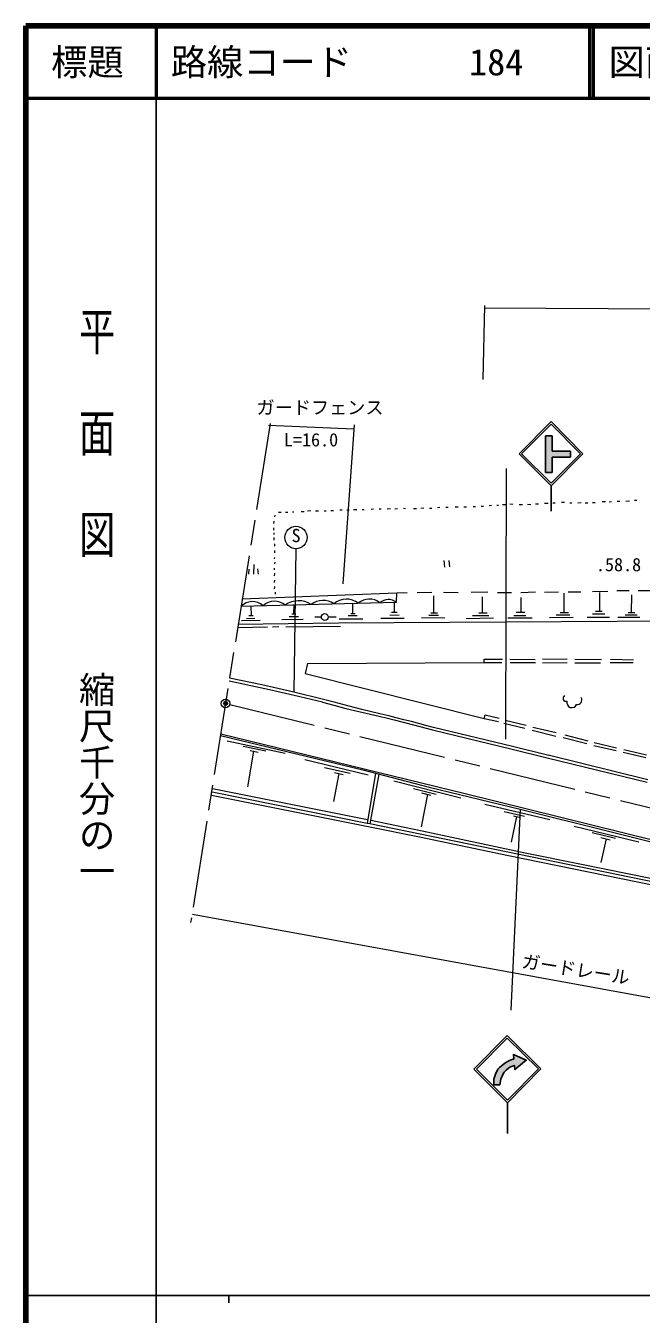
# Model space of a CAD drawing. Units: millimetres at full size, sheet at 1:1000; details may follow other scales. Extents: x 40000 to 680000, y 20000 to 380000.
# Drawn here: x 40000 to 124878, y 202409 to 380000 of the extents above; entities that cross this region are included whole.
import ezdxf
from ezdxf.enums import TextEntityAlignment as Align

# ---------------------------------------------------------------- set-up
doc = ezdxf.new("R2010")
doc.units = ezdxf.units.MM
doc.header["$LTSCALE"] = 1000
doc.header["$PDMODE"] = 32
doc.header["$PDSIZE"] = 500
doc.linetypes.add('CHAIN', pattern=[18.5, 12, -1.5, 3.5, -1.5])
for name, color, linetype, lineweight in [('M-BGD', 7, 'Continuous', 13), ('M-BMK', 2, 'CHAIN', 13), ('M-BMK-SRVR', 3, 'Continuous', 13), ('M-STR-HTXT', 7, 'Continuous', 13), ('M-STR-STRC', 7, 'Continuous', 25), ('M-TTL', 2, 'Continuous', 140), ('M-TTL-BAND', 7, 'Continuous', 25), ('M-TTL-LINE', 7, 'Continuous', 50)]:
    doc.layers.add(name, color=color, linetype=linetype, lineweight=lineweight)
doc.layers.add('M-OTRS', color=6, linetype='Continuous')
doc.layers.add('M-TTL-TXT', color=7, linetype='Continuous')
doc.styles.add('@ＭＳ ゴシック', font='')
doc.styles.add('ＭＳ ゴシック', font='')
doc.styles.get('@ＭＳ ゴシック').set_extended_font_data('@MS Gothic')
doc.styles.get('ＭＳ ゴシック').set_extended_font_data('MS Gothic')

msp = doc.modelspace()

# ---------------------------------------------------------------- hatches: boundary and pattern name
at = {"layer": 'M-STR-STRC'}
for points in [[(112608, 318444), (112608, 320548), (115107, 320548), (115107, 321371), (112573, 321371), (112573, 323494), (111659, 323494), (111659, 318444)], [(112608, 318444), (112608, 320548), (115107, 320548), (115107, 321371), (112573, 321371), (112573, 323494), (111659, 323494), (111659, 318444)], [(112608, 318444), (112608, 320548), (115107, 320548), (115107, 321371), (112573, 321371), (112573, 323494), (111659, 323494), (111659, 318444)], [(112608, 318444), (112608, 320548), (115107, 320548), (115107, 321371), (112573, 321371), (112573, 323494), (111659, 323494), (111659, 318444)], [(112608, 318444), (112608, 320548), (115107, 320548), (115107, 321371), (112573, 321371), (112573, 323494), (111659, 323494), (111659, 318444)], [(111659, 323494), (112573, 323494), (112573, 321371), (115107, 321371), (115107, 320548), (112608, 320548), (112608, 318444), (111659, 318444)], [(107385, 236709), (107431, 236159), (109015, 237427), (107260, 238203), (107293, 237568), (107152, 237567), (106731, 237394), (106211, 237122), (105818, 236837), (105314, 236396), (105104, 236169), (104771, 235489), (104551, 234824), (104557, 234035), (105389, 234041), (105456, 234521), (105524, 234860), (105690, 235243), (105787, 235455), (105968, 235752), (106262, 236065), (106556, 236335), (106864, 236521)], [(107385, 236709), (107431, 236159), (109015, 237427), (107260, 238203), (107293, 237568), (107152, 237567), (106731, 237394), (106211, 237122), (105818, 236837), (105314, 236396), (105104, 236169), (104771, 235489), (104551, 234824), (104557, 234035), (105389, 234041), (105456, 234521), (105524, 234860), (105690, 235243), (105787, 235455), (105968, 235752), (106262, 236065), (106556, 236335), (106864, 236521)]]:
    msp.add_hatch(color=256, dxfattribs=at).paths.add_polyline_path(points)

# ---------------------------------------------------------------- linework, layer by layer
at = {"layer": 'M-BGD'}
for p, q in [((119485, 314430), (119962, 314430)), ((120439, 314405), (120766, 314430)), ((121544, 314480), (121921, 314480)), ((122775, 314480), (123278, 314531)), ((123931, 314606), (124257, 314631)), ((74870, 312971), (75209, 312971)), ((75800, 312971), (76155, 312942)), ((76776, 312986), (76968, 313001)), ((78002, 313060), (78401, 313060)), ((78874, 313149), (79303, 313178)), ((79967, 313134), (80381, 313134)), ((81150, 313149), (81445, 313163)), ((82081, 313193), (82435, 313193)), ((83322, 313267), (83617, 313267)), ((84267, 313267), (84607, 313296)), ((85184, 313311), (85656, 313341)), ((86395, 313311), (86676, 313341)), ((87637, 313370), (87947, 313400)), ((88715, 313400), (89026, 313400)), ((89838, 313400), (90282, 313444)), ((90887, 313415), (91257, 313444)), ((92084, 313488), (92350, 313474)), ((93463, 313454), (93862, 313469)), ((94497, 313528), (94896, 313558)), ((95665, 313528), (96019, 313528)), ((96788, 313617), (97098, 313647)), ((97911, 313661), (98265, 313661)), ((99226, 313691), (99640, 313691)), ((100408, 313706), (100763, 313691)), ((101694, 313720), (102019, 313750)), ((102817, 313794), (103127, 313794)), ((103895, 313883), (104220, 313942)), ((104944, 313927), (105210, 313927)), ((105757, 314031), (106171, 314031)), ((106774, 314104), (107176, 314078)), ((108055, 314003), (108482, 314028)), ((109185, 314053), (109637, 314003)), ((110291, 314129), (110718, 314129)), ((111521, 314179), (112024, 314179)), ((112702, 314254), (113029, 314229)), ((113858, 314330), (114310, 314330)), ((115013, 314229), (115289, 314254)), ((116144, 314254), (116571, 314305)), ((117123, 314229), (117500, 314229)), ((118153, 314305), (118530, 314279)), ((74219, 311405), (74234, 311715)), ((74219, 310489), (74219, 310799)), ((74338, 312306), (74397, 312558)), ((74264, 309085), (74264, 309484)), ((74278, 309868), (74278, 310119)), ((74330, 307332), (74330, 307657)), ((74338, 308272), (74338, 308583)), ((77265, 307928), (76966, 288137)), ((71474, 305738), (71424, 304407)), ((74315, 306505), (74330, 306726)), ((74344, 305825), (74374, 306061)), ((97677, 306316), (97762, 305377)), ((98360, 306316), (98445, 305419)), ((70745, 305110), (70695, 304432)), ((71976, 305135), (72052, 304432)), ((74297, 304182), (74340, 304566)), ((74300, 305027), (74300, 305263)), ((74297, 303285), (74340, 303584)), ((74297, 302389), (74340, 302730)), ((74425, 301663), (74425, 301919)), ((91192, 301862), (92601, 301905)), ((93968, 301905), (96017, 301948)), ((97598, 301948), (99647, 301905)), ((101441, 301948), (103704, 301990)), ((105071, 301905), (106993, 301905)), ((108274, 301905), (110281, 301990)), ((111535, 301915), (113457, 302000)), ((114780, 302000), (116531, 302000)), ((118142, 302025), (120252, 302076)), ((121533, 302151), (123216, 302151)), ((124472, 302176), (126657, 302151)), ((69797, 301008), (91192, 301862)), ((76990, 298948), (77037, 300174)), ((85104, 298998), (85126, 300384)), ((90856, 299174), (90851, 300532)), ((96282, 299073), (96282, 301435)), ((102992, 299085), (102992, 301273)), ((108311, 299190), (108297, 301214)), ((114241, 299119), (114241, 301779)), ((119161, 299326), (119161, 301867)), ((123552, 299120), (123582, 301558)), ((70760, 298722), (71363, 298722)), ((71111, 298722), (71081, 300020)), ((76337, 298571), (77593, 298596)), ((76713, 298948), (77266, 298948)), ((79853, 298546), (80758, 298521)), ((81737, 298521), (82792, 298546)), ((84475, 298722), (85681, 298697)), ((84827, 298998), (85405, 298998)), ((88972, 298370), (92187, 298370)), ((90203, 298772), (91484, 298822)), ((90454, 299174), (91208, 299174)), ((94574, 298420), (97789, 298395)), ((95579, 298772), (96935, 298772)), ((95880, 299073), (96784, 299073)), ((100733, 298324), (104491, 298410)), ((101588, 298702), (103878, 298717)), ((102460, 299071), (103613, 299101)), ((106494, 298377), (109819, 298392)), ((107292, 298717), (108947, 298732)), ((107617, 299190), (108843, 299190)), ((112246, 298424), (115511, 298469)), ((113132, 298794), (115009, 298794)), ((113694, 299119), (114832, 299119)), ((117403, 298498), (120506, 298469)), ((118171, 298942), (119856, 298942)), ((118555, 299326), (119501, 299326)), ((121646, 298470), (124675, 298485)), ((122666, 298825), (124335, 298795)), ((123079, 299120), (124010, 299120)), ((69219, 297050), (73345, 297150)), ((69755, 298018), (72342, 298069)), ((70433, 298320), (71589, 298345)), ((74004, 297136), (74915, 297220)), ((75307, 298169), (78271, 298219)), ((75868, 297164), (83383, 297248)), ((83219, 298270), (86485, 298270)), ((103234, 292231), (105672, 292260)), ((106765, 292689), (110267, 292659)), ((106810, 292231), (110282, 292260)), ((111252, 292702), (114668, 292727)), ((111252, 292200), (114643, 292225)), ((115698, 292677), (119391, 292652)), ((115698, 292200), (119240, 292200)), ((120572, 292225), (123762, 292250)), ((120647, 292677), (123812, 292627)), ((106103, 284292), (108992, 283613)), ((96069, 282946), (107063, 280286)), ((107122, 280641), (96217, 283271)), ((105927, 283864), (108816, 283186)), ((109821, 282910), (113112, 282081)), ((109947, 283312), (113137, 282608)), ((66875, 282186), (86498, 277427)), ((67753, 281462), (75788, 279756)), ((69980, 280716), (73113, 280066)), ((112157, 279420), (107122, 280641)), ((114092, 281880), (117382, 281076)), ((114318, 282257), (117533, 281453)), ((118362, 280800), (121402, 280096)), ((118387, 281202), (121477, 280498)), ((71414, 280008), (70572, 275101)), ((70926, 280110), (72049, 279874)), ((78492, 278854), (87210, 276756)), ((107063, 280286), (111917, 279103)), ((111917, 279103), (125697, 275732)), ((125785, 276072), (112064, 279443)), ((122370, 279877), (125510, 279124)), ((122471, 280229), (125611, 279500)), ((81211, 277776), (84728, 276963)), ((82570, 277096), (83767, 276800)), ((83165, 276949), (82422, 273062)), ((88223, 276984), (87096, 270058)), ((88687, 276865), (87465, 269999)), ((90755, 275943), (100019, 273579)), ((87121, 270531), (65737, 274821)), ((93473, 274865), (96577, 274081)), ((95386, 274063), (94537, 269589)), ((94582, 274274), (95823, 273948)), ((103308, 272728), (112263, 270615)), ((105997, 271694), (108760, 271044)), ((107674, 270999), (106943, 267497)), ((107268, 271103), (108022, 270911)), ((115620, 269697), (124530, 267525)), ((118117, 268796), (121338, 268013)), ((120035, 267927), (119284, 264688)), ((119314, 268101), (120599, 267791))]:
    msp.add_line(p, q, dxfattribs=at)
for points in [[(69669, 299983), (91106, 300539), (91192, 301862)], [(69265, 297537), (83106, 297713), (159963, 298181)], [(78853, 292119), (78554, 290710), (103194, 284518), (105174, 284091)], [(78853, 292119), (103234, 292231), (103219, 292703), (105746, 292689)], [(80917, 286761), (77036, 287711), (73602, 288467), (68031, 289667)], [(81074, 287135), (76966, 288137), (72568, 289145), (68100, 290101)], [(80917, 286761), (82464, 286335), (84151, 285909), (88750, 284826)], [(88811, 285174), (86341, 285779), (84585, 286222), (82516, 286761), (81074, 287135)], [(88750, 284826), (89880, 284548), (90784, 284322), (93488, 283661), (96069, 282946)], [(96217, 283271), (95165, 283540), (93192, 284096), (92132, 284339), (91071, 284618), (90054, 284887), (88811, 285174)], [(103194, 284518), (103340, 285020), (105299, 284568)], [(66900, 282389), (100586, 274175), (205564, 248215), (205485, 248006), (202892, 248143), (200557, 248335), (198281, 248497), (193257, 248896), (190445, 249107), (183596, 250585), (170212, 253374), (144539, 258775), (129800, 261733), (116411, 264446), (108850, 265953), (94658, 268972), (87579, 270442)], [(86498, 277427), (95638, 275076), (108198, 272012), (145474, 262757), (161093, 258959), (205485, 248006)], [(65626, 273961), (87457, 269592), (94313, 268218), (106593, 265647), (144636, 257874), (171038, 252304), (189040, 248632), (189088, 249015)], [(189088, 249015), (182888, 250304), (170860, 252742), (158080, 255470), (131978, 260843), (87465, 269999), (87096, 270058), (65686, 274369)]]:
    msp.add_lwpolyline(points, dxfattribs=at)
for centre, radius in [((77262, 309468), 1540), ((81234, 298502), 471)]:
    msp.add_circle(centre, radius, dxfattribs=at)
for centre, radius, start, end in [((71246, 298361), 2263, 48.77042, 134.19643), ((74305, 298344), 2326, 50.61183, 132.35502), ((77635, 297621), 3130, 56.62978, 126.33707), ((80981, 298147), 2645, 55.05798, 127.90887), ((84231, 298368), 2608, 51.27963, 131.68722), ((87394, 298646), 2331, 51.86502, 131.10183), ((90005, 299150), 1772, 51.58479, 131.38206), ((114505, 287305), 417, 118.28802, 287.32106), ((115315, 286729), 708, 165.39548, 337.28874), ((116062, 287075), 627, 261.33168, 30.55676)]:
    msp.add_arc(centre, radius, start, end, dxfattribs=at)
at = {"layer": 'M-BMK'}
for p, q in [((73709, 325195), (62731, 256382)), ((68125, 286454), (152010, 265846))]:
    msp.add_line(p, q, dxfattribs=at)
at = {"layer": 'M-BMK-SRVR'}
msp.add_circle((67551, 286595), 600, dxfattribs=at)
msp.add_point((67551, 286595), dxfattribs=at)
at = {"layer": 'M-OTRS'}
msp.add_point((67551, 286595), dxfattribs=at)
at = {"layer": 'M-STR-HTXT'}
for p, q in [((103072, 331263), (103289, 341427)), ((103283, 341129), (169330, 340753)), ((85293, 325008), (83713, 303100)), ((73471, 324971), (85254, 324465)), ((62991, 257546), (178208, 236564))]:
    msp.add_line(p, q, dxfattribs=at)
at = {"layer": 'M-STR-STRC'}
for p, q in [((108020, 321021), (112433, 325434)), ((108360, 321021), (112433, 325094)), ((112433, 325434), (116845, 321021)), ((112433, 325094), (116506, 321021)), ((111659, 323494), (112573, 323494)), ((111659, 318444), (111659, 323494)), ((112573, 323494), (112573, 321371)), ((112433, 316609), (108020, 321021)), ((112433, 316948), (108360, 321021)), ((116845, 321021), (112433, 316609)), ((116506, 321021), (112433, 316948)), ((112573, 321371), (115107, 321371)), ((115107, 320548), (112608, 320548)), ((112608, 320548), (112608, 318444)), ((115107, 321371), (115107, 320548)), ((112608, 318444), (111659, 318444)), ((112433, 316609), (112433, 313113)), ((101783, 236164), (106379, 240834)), ((102139, 236167), (106382, 240477)), ((106379, 240834), (111049, 236238)), ((106382, 240477), (110692, 236235)), ((110692, 236235), (106450, 231925)), ((111049, 236238), (106453, 231568)), ((106453, 231568), (101783, 236164)), ((106450, 231925), (102139, 236167)), ((106453, 227301), (106453, 231568))]:
    msp.add_line(p, q, dxfattribs=at)
at = {"layer": 'M-STR-STRC', "lineweight": 13}
for p, q in [((106233, 318973), (106168, 281687)), ((108198, 272012), (106875, 244316))]:
    msp.add_line(p, q, dxfattribs=at)
at = {"layer": 'M-STR-STRC'}
msp.add_lwpolyline([(104557, 234035), (104551, 234824), (104771, 235489), (105104, 236169), (105314, 236396), (105818, 236837), (106211, 237122), (106731, 237394), (107152, 237567), (107293, 237568), (107260, 238203), (109015, 237427), (107431, 236159), (107385, 236709), (106864, 236521), (106556, 236335), (106262, 236065), (105968, 235752), (105787, 235455), (105690, 235243), (105524, 234860), (105456, 234521), (105389, 234041)], close=True, dxfattribs=at)
at = {"layer": 'M-TTL'}
for p, q in [((40000, 380000), (40000, 20000)), ((680000, 380000), (40000, 380000))]:
    msp.add_line(p, q, dxfattribs=at)
at = {"layer": 'M-TTL-BAND'}
for p, q in [((58000, 370000), (58000, 20000)), ((40000, 205000), (579000, 205000)), ((68000, 205000), (68000, 204000))]:
    msp.add_line(p, q, dxfattribs=at)
at = {"layer": 'M-TTL-LINE'}
for p, q in [((58000, 380000), (58000, 370000)), ((117750, 380000), (117750, 370000)), ((118250, 380000), (118250, 370000)), ((40000, 370000), (680000, 370000))]:
    msp.add_line(p, q, dxfattribs=at)

# ---------------------------------------------------------------- texts
at = {"layer": 'M-BGD', "style": 'ＭＳ ゴシック'}
for s, p in [('S', (77283, 308273)), ('.58.8', (121745, 304270))]:
    msp.add_text(s, height=1833, dxfattribs=at).set_placement(p, align=Align.BOTTOM_CENTER)
at = {"layer": 'M-STR-HTXT', "style": 'ＭＳ ゴシック'}
for s, p in [('ガードフェンス', (80575, 325915)), ('L=16.0', (79341, 321472))]:
    msp.add_text(s, height=1833, dxfattribs=at).set_placement(p, align=Align.BOTTOM_CENTER)
msp.add_text('ガードレール', height=1833, rotation=350.91, dxfattribs=at).set_placement((115627, 248482), align=Align.BOTTOM_CENTER)
at = {"layer": 'M-TTL-BAND', "style": '@ＭＳ ゴシック', "width": 1.4}
msp.add_text('平  面  図', height=3666, rotation=270, dxfattribs=at).set_placement((49777, 306475), align=Align.MIDDLE_RIGHT)
at = {"layer": 'M-TTL-BAND', "style": '@ＭＳ ゴシック'}
msp.add_text('縮尺千分の一', height=3666, rotation=270, dxfattribs=at).set_placement((49777, 261030), align=Align.MIDDLE_RIGHT)
at = {"layer": 'M-TTL-TXT', "style": 'ＭＳ ゴシック'}
msp.add_text('標題', height=3666, dxfattribs=at).set_placement((48500, 375000), align=Align.MIDDLE_CENTER)
for s, p in [('路線コード', (60000, 375000)), ('184', (101142, 375000)), ('図面コード', (120380, 375000))]:
    msp.add_text(s, height=3666, dxfattribs=at).set_placement(p, align=Align.MIDDLE_LEFT)

doc.saveas('drawing.dxf')
